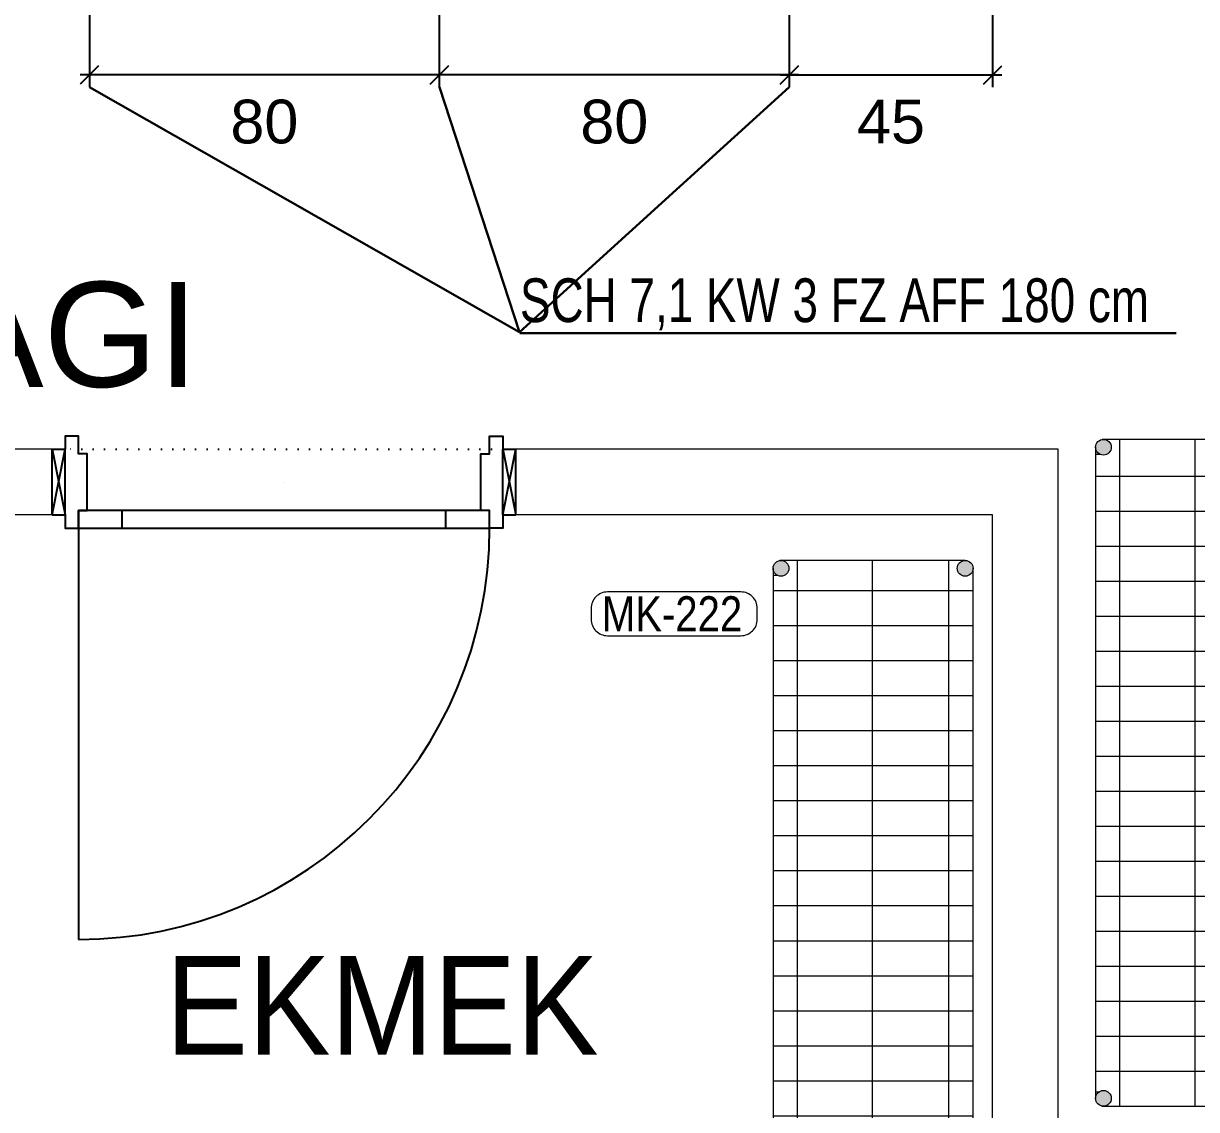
# Model space of a CAD drawing. Extents: x -5598 to 26293, y -3808 to 13850.
# Drawn here: x 18.4 to 286.6, y 4424.1 to 4672.3 of the extents above; entities that cross this region are included whole.
import ezdxf
from ezdxf.enums import TextEntityAlignment as Align

# ---------------------------------------------------------------- set-up
doc = ezdxf.new("R2010")
doc.units = 0
doc.header["$LTSCALE"] = 100
doc.header["$MEASUREMENT"] = 0
doc.linetypes.add('DOT', pattern=[0.25, 0, -0.25])
for name, color, linetype, lineweight in [('AD', 5, 'Continuous', 9), ('AK', 7, 'Continuous', 15), ('AP', 6, 'Continuous', 15), ('Y-DUVAR GAZBETON', 161, 'Continuous', 20)]:
    doc.layers.add(name, color=color, linetype=linetype, lineweight=lineweight)
for name, color, linetype in [('KA-PEN-3 @ 1', 5, 'Continuous'), ('KOR KASA', 1, 'Continuous'), ('OLCU DIS', 7, 'Continuous')]:
    doc.layers.add(name, color=color, linetype=linetype)
doc.layers.add('MAKPA ELEKTRIK', color=7, linetype='Continuous', lineweight=30, true_color=0x93039a)
doc.styles.add('MAKPA TESISAT', font='arial.ttf', dxfattribs={"height": 10})
doc.styles.add('OLC-50', font='romans.shx', dxfattribs={"width": 0.5, "height": 0.15})
doc.styles.add('olcu', font='romans.shx', dxfattribs={"width": 0.5})
doc.styles.add('POZ TEXT', font='ARIALN.TTF', dxfattribs={"height": 8})
doc.styles.get("Standard").update_dxf_attribs({"font": 'arial.ttf'})
doc.dimstyles.new('1-200', dxfattribs={"dimtxt": 40, "dimasz": 2, "dimexe": 0, "dimexo": 0, "dimgap": 10, "dimtad": 1, "dimdec": 4, "dimrnd": 0.1, "dimzin": 9, "dimdsep": 46, "dimtxsty": 'olcu', "dimblk1": 'SOL', "dimblk2": 'SAG', "dimsah": 1, "dimcen": 0, "dimse1": 1, "dimse2": 1, "dimclre": 13, "dimadec": 0, "dimazin": 0, "dimtfac": 1, "dimtdec": 4, "dimtix": 1, "dimtmove": 2, "dimatfit": 2, "dimldrblk": 'SOL', "dimfxl": 0, "dimtolj": 1, "dimarcsym": 0})
doc.dimstyles.new('MAKPA TESISAT DIM', dxfattribs={"dimscale": 0.7, "dimtxt": 12, "dimasz": 6, "dimexe": 4, "dimexo": 0, "dimgap": 8, "dimtad": 2, "dimtih": 1, "dimtoh": 1, "dimdec": 0, "dimrnd": 5, "dimzin": 0, "dimdsep": 46, "dimtxsty": 'MAKPA TESISAT', "dimblk1": 'OBLIQUE', "dimblk2": 'OBLIQUE', "dimsah": 1, "dimcen": 0, "dimdle": 3, "dimclrd": 256, "dimclre": 256, "dimclrt": 256, "dimadec": 0, "dimazin": 0, "dimtfac": 1, "dimtdec": 0, "dimtix": 1, "dimtofl": 0, "dimtmove": 2, "dimatfit": 3, "dimldrblk": 'OBLIQUE', "dimfxl": 0, "dimtvp": 7, "dimtolj": 1, "dimtzin": 0, "dimarcsym": 0})

# ---------------------------------------------------------------- blocks, each defined once
blk = doc.blocks.new('SOL')
at = {"color": 0}
for p, q in [((0, 30), (0, -6.96)), ((7.58, 0), (-6.97, 0))]:
    blk.add_line(p, q, dxfattribs=at)
blk.add_circle((0, 0), 3, dxfattribs=at)
blk = doc.blocks.new('SAG')
at = {"color": 0}
for p, q in [((0, -30), (0, 6.96)), ((7.58, 0), (-6.97, 0))]:
    blk.add_line(p, q, dxfattribs=at)
blk.add_circle((0, 0), 3, dxfattribs=at)
blk = doc.blocks.new('*D332')
at = {"layer": 'OLCU DIS', "color": 0, "lineweight": -2, "transparency": 16777216}
blk.add_line((21268, -935), (-2968, -935), dxfattribs=at)
at = {"layer": 'OLCU DIS', "color": 0, "lineweight": -2, "transparency": 16777216, "xscale": 2, "yscale": 2, "zscale": 2, "rotation": 180}
blk.add_blockref('SAG', (-2970, -935), dxfattribs=at)
at = {"layer": 'OLCU DIS', "color": 0, "lineweight": -2, "transparency": 16777216, "xscale": 2, "yscale": 2, "zscale": 2}
blk.add_blockref('SOL', (21270, -935), dxfattribs=at)
at = {"layer": 'OLCU DIS', "color": 0, "transparency": 16777216, "insert": (9295.64, -905), "char_height": 40, "attachment_point": 5, "style": 'olcu'}
blk.add_mtext('\\A1;24240', dxfattribs=at)
blk = doc.blocks.new('*U555')
at = {"layer": 'KOR KASA'}
for p, q in [((0, 126), (15, 126)), ((15, 126), (15, 123)), ((0, 23), (0, 20)), ((0, 23), (15, 23)), ((15, 23), (15, 20))]:
    blk.add_line(p, q, dxfattribs=at)
for points in [[(15, 126), (0, 123)], [(0, 126), (15, 123)], [(0, 126), (0, 123)], [(0, 123), (15, 123)], [(15, 23), (0, 20)], [(0, 23), (15, 20)], [(0, 20), (15, 20)]]:
    blk.add_lwpolyline(points, dxfattribs=at)
blk = doc.blocks.new('*U218')
at = {"color": 0, "lineweight": -2}
for p, q in [((-3, 18), (-3, 112)), ((-87, 18), (-87, 14)), ((-13, 18), (-13, 14)), ((-50, 7.5), (-50, 7.5))]:
    blk.add_line(p, q, dxfattribs=at)
at = {"color": 0, "linetype": 'DOT', "ltscale": 0.1}
blk.add_line((-100, 0), (0, 0), dxfattribs=at)
at = {"color": 0, "lineweight": -2}
for points in [[(-100, 15), (-100, 18), (-97, 18), (-97, 14), (-95, 14), (-95, 1), (-97, 1), (-97, -3), (-100, -3), (-100, 0)], [(0, 15), (0, 18), (-3, 18), (-3, 14), (-5, 14), (-5, 1), (-3, 1), (-3, -3), (0, -3), (0, 0)]]:
    blk.add_lwpolyline(points, dxfattribs=at)
blk.add_lwpolyline([(-97, 18), (-97, 14), (-3, 14), (-3, 18)], close=True, dxfattribs=at)
blk.add_arc((-3, 18), 94, 90, 180, dxfattribs=at)
at = {"style": 'OLC-50', "width": 0.5, "flags": 1}
for tag, p in [('K-NO', (-172.76, -83.82)), ('K-KANRENK', (7.69, -88.79)), ('K-BLOK', (-173.43, -120.56)), ('K-KASRENK', (8.75, -126.74)), ('K-KAT', (-174.31, -156.03)), ('K-TAMACILMA', (7.23, -165.71)), ('K-MAHALKOD', (-173.25, -193.98)), ('K-FOTOSEL', (8.17, -201.71)), ('K-MAHALAD', (-174.78, -232.95)), ('K-HERMETIK', (10.08, -236.3)), ('K-ACILISYON', (-173.83, -268.95)), ('K-HIDROLIK', (7.79, -270.16)), ('K-YANGIN', (-171.93, -303.54)), ('K-KART', (9.62, -303.83)), ('K-KANATTIP', (-174.21, -337.41)), ('K-BAND', (8.17, -345.67)), ('K-KANATMALZ', (-172.39, -371.07)), ('K-MENFEZ', (10.08, -380.26)), ('K-KASAMALZ', (-171.37, -410.06)), ('K-PBAR', (7.79, -414.12)), ('K-KASATIP', (-172.05, -446.79)), ('K-ELEKTRIKLI', (9.62, -447.79)), ('K-DUVAR', (-172.05, -485.23)), ('K-TIP', (9.62, -486.44)), ('K-REZ1', (9.62, -524.33)), ('K-REZ2', (9.62, -560.76)), ('K-REZ3', (9.62, -600.74))]:
    blk.add_attdef(tag, p, '', height=30, dxfattribs=at)
blk = doc.blocks.new('46x183')
at = {"layer": 'AD'}
h = blk.add_hatch(color=1, dxfattribs=at)
h.paths.add_polyline_path([(19.1, 181.1, 1), (22.7, 181.1, 1)])
h.paths.add_polyline_path([(-23, 181.1, 1), (-19.4, 181.1, 1)])
h.paths.add_polyline_path([(-23, 1.8, 1), (-19.4, 1.8, 1)])
h.paths.add_polyline_path([(22.7, 1.8, 1), (19.1, 1.8, 1)])
at = {"layer": 'AD', "color": 1}
blk.add_line((0, 182.9), (0, 0), dxfattribs=at)
for points in [[(21.2, 182.9), (-21.2, 182.9)], [(17.65, 182.9), (-17.95, 182.9)], [(-17.5, 182.9), (-17.5, 0)], [(17.2, 0), (17.2, 182.9)], [(-22.93, 181.6), (-23, 181.6)], [(-23, 181.1), (-23, 1.8)], [(22.7, 181.6), (22.63, 181.6)], [(22.7, 1.8), (22.7, 181.1)], [(-22.19, 179.6), (-23, 179.6)], [(-22.19, 179.6), (-23, 179.6)], [(22.7, 179.6), (21.89, 179.6)], [(22.7, 179.6), (21.89, 179.6)], [(22.7, 174.9), (-23, 174.9)], [(22.7, 174.9), (-23, 174.9)], [(22.7, 166.9), (-23, 166.9)], [(22.7, 166.9), (-23, 166.9)], [(22.7, 158.9), (-23, 158.9)], [(22.7, 158.9), (-23, 158.9)], [(22.7, 150.9), (-23, 150.9)], [(22.7, 150.9), (-23, 150.9)], [(22.7, 142.9), (-23, 142.9)], [(22.7, 142.9), (-23, 142.9)], [(22.7, 134.9), (-23, 134.9)], [(22.7, 134.9), (-23, 134.9)], [(22.7, 126.9), (-23, 126.9)], [(22.7, 126.9), (-23, 126.9)], [(22.7, 118.9), (-23, 118.9)], [(22.7, 118.9), (-23, 118.9)], [(22.7, 110.9), (-23, 110.9)], [(22.7, 110.9), (-23, 110.9)], [(22.7, 102.9), (-23, 102.9)], [(22.7, 102.9), (-23, 102.9)], [(22.7, 94.9), (-23, 94.9)], [(22.7, 94.9), (-23, 94.9)], [(22.7, 86.9), (-23, 86.9)], [(22.7, 86.9), (-23, 86.9)], [(22.7, 78.9), (-23, 78.9)], [(22.7, 78.9), (-23, 78.9)], [(22.7, 70.9), (-23, 70.9)], [(22.7, 70.9), (-23, 70.9)], [(22.7, 62.9), (-23, 62.9)], [(22.7, 62.9), (-23, 62.9)], [(22.7, 54.9), (-23, 54.9)], [(22.7, 54.9), (-23, 54.9)], [(22.7, 46.9), (-23, 46.9)], [(22.7, 38.9), (-23, 38.9)], [(22.7, 30.9), (-23, 30.9)], [(22.7, 22.9), (-23, 22.9)], [(22.7, 14.9), (-23, 14.9)], [(22.7, 6.9), (-23, 6.9)], [(22.7, 3.4), (21.72, 3.4)], [(-22.95, 1.4), (-23, 1.4)], [(-21.2, 0), (21.2, 0)], [(22.7, 1.4), (22.65, 1.4)]]:
    blk.add_lwpolyline(points, dxfattribs=at)
for centre in [(-21.2, 181.1), (20.9, 181.1), (-21.2, 1.8), (20.9, 1.8)]:
    blk.add_circle(centre, 1.8, dxfattribs=at)
blk = doc.blocks.new('POZ_X')
at = {"layer": 'AP'}
blk.add_lwpolyline([(12.75, 10), (-17.75, 10, 0.414214), (-21.5, 6.25), (-21.5, 3.75, 0.414214), (-17.75, 0), (12.75, 0, 0.414214), (16.5, 3.75), (16.5, 6.25, 0.414214)], format="xyb", close=True, dxfattribs=at)
at = {"layer": 'AP', "style": 'POZ TEXT'}
blk.add_attdef('POZ_NO', text='', height=8, dxfattribs=at).set_placement((-3, 5), align=Align.MIDDLE_CENTER)
at = {"layer": 'AP', "style": 'POZ TEXT', "flags": 1}
blk.add_attdef('URUN_ADI', text='', height=7, dxfattribs=at).set_placement((-3, -4.34), align=Align.MIDDLE_CENTER)
blk = doc.blocks.new('_OBLIQUE')
at = {"color": 0, "linetype": 'ByBlock', "lineweight": -2}
blk.add_line((-0.5, -0.5), (0.5, 0.5), dxfattribs=at)
blk = doc.blocks.new('*D956')
at = {"layer": 'MAKPA ELEKTRIK', "lineweight": -2, "transparency": 16777216}
for p, q in [((193.51, 4780), (193.51, 4657.75)), ((240, 4780), (240, 4657.75)), ((191.41, 4660.55), (242.1, 4660.55))]:
    blk.add_line(p, q, dxfattribs=at)
at = {"layer": 'MAKPA ELEKTRIK', "lineweight": -2, "transparency": 16777216, "xscale": 4.199999999999998, "yscale": 4.199999999999998, "zscale": 4.199999999999998, "rotation": 180}
blk.add_blockref('_OBLIQUE', (193.51, 4660.55), dxfattribs=at)
at = {"layer": 'MAKPA ELEKTRIK', "lineweight": -2, "transparency": 16777216, "xscale": 4.199999999999998, "yscale": 4.199999999999998, "zscale": 4.199999999999998}
blk.add_blockref('_OBLIQUE', (240, 4660.55), dxfattribs=at)
at = {"layer": 'MAKPA ELEKTRIK', "transparency": 16777216, "insert": (216.76, 4649.86), "char_height": 10, "attachment_point": 5, "style": 'MAKPA TESISAT'}
blk.add_mtext('\\A1;45', dxfattribs=at)
blk = doc.blocks.new('*D957')
at = {"layer": 'MAKPA ELEKTRIK', "lineweight": -2, "transparency": 16777216}
for p, q in [((113.51, 4780), (113.51, 4657.75)), ((193.51, 4780), (193.51, 4657.75)), ((195.61, 4660.55), (111.41, 4660.55))]:
    blk.add_line(p, q, dxfattribs=at)
at = {"layer": 'MAKPA ELEKTRIK', "lineweight": -2, "transparency": 16777216, "xscale": 4.199999999999998, "yscale": 4.199999999999998, "zscale": 4.199999999999998, "rotation": 180}
blk.add_blockref('_OBLIQUE', (113.51, 4660.55), dxfattribs=at)
at = {"layer": 'MAKPA ELEKTRIK', "lineweight": -2, "transparency": 16777216, "xscale": 4.199999999999998, "yscale": 4.199999999999998, "zscale": 4.199999999999998}
blk.add_blockref('_OBLIQUE', (193.51, 4660.55), dxfattribs=at)
at = {"layer": 'MAKPA ELEKTRIK', "transparency": 16777216, "insert": (153.51, 4649.84), "char_height": 10, "attachment_point": 5, "style": 'MAKPA TESISAT'}
blk.add_mtext('\\A1;80', dxfattribs=at)
blk = doc.blocks.new('*D958')
at = {"layer": 'MAKPA ELEKTRIK', "lineweight": -2, "transparency": 16777216}
for p, q in [((33.51, 4780), (33.51, 4657.75)), ((113.51, 4780), (113.51, 4657.75)), ((115.61, 4660.55), (31.41, 4660.55))]:
    blk.add_line(p, q, dxfattribs=at)
at = {"layer": 'MAKPA ELEKTRIK', "lineweight": -2, "transparency": 16777216, "xscale": 4.199999999999998, "yscale": 4.199999999999998, "zscale": 4.199999999999998, "rotation": 180}
blk.add_blockref('_OBLIQUE', (33.51, 4660.55), dxfattribs=at)
at = {"layer": 'MAKPA ELEKTRIK', "lineweight": -2, "transparency": 16777216, "xscale": 4.199999999999998, "yscale": 4.199999999999998, "zscale": 4.199999999999998}
blk.add_blockref('_OBLIQUE', (113.51, 4660.55), dxfattribs=at)
at = {"layer": 'MAKPA ELEKTRIK', "transparency": 16777216, "insert": (73.51, 4649.84), "char_height": 10, "attachment_point": 5, "style": 'MAKPA TESISAT'}
blk.add_mtext('\\A1;80', dxfattribs=at)
blk = doc.blocks.new('46x152')
at = {"layer": 'AD'}
h = blk.add_hatch(color=2, dxfattribs=at)
h.paths.add_polyline_path([(19.1, 150.6, 1), (22.7, 150.6, 1)])
h.paths.add_polyline_path([(-23, 150.6, 1), (-19.4, 150.6, 1)])
h.paths.add_polyline_path([(-23, 1.8, 1), (-19.4, 1.8, 1)])
h.paths.add_polyline_path([(22.7, 1.8, 1), (19.1, 1.8, 1)])
at = {"layer": 'AD', "color": 2}
blk.add_line((0, 0), (0, 152.4), dxfattribs=at)
for points in [[(-22.93, 151.1), (-23, 151.1)], [(-23, 150.6), (-23, 1.8)], [(21.2, 152.4), (-21.2, 152.4)], [(-17.5, 152.4), (-17.5, 0)], [(17.2, 0), (17.2, 152.4)], [(22.7, 151.1), (22.63, 151.1)], [(22.7, 1.8), (22.7, 150.6)], [(-22.19, 149.1), (-23, 149.1)], [(-22.19, 149.1), (-23, 149.1)], [(22.7, 149.1), (21.89, 149.1)], [(22.7, 149.1), (21.89, 149.1)], [(22.7, 144.4), (-23, 144.4)], [(22.7, 144.4), (-23, 144.4)], [(22.7, 136.4), (-23, 136.4)], [(22.7, 136.4), (-23, 136.4)], [(22.7, 128.4), (-23, 128.4)], [(22.7, 128.4), (-23, 128.4)], [(22.7, 120.4), (-23, 120.4)], [(22.7, 120.4), (-23, 120.4)], [(22.7, 112.4), (-23, 112.4)], [(22.7, 112.4), (-23, 112.4)], [(22.7, 104.4), (-23, 104.4)], [(22.7, 104.4), (-23, 104.4)], [(22.7, 96.4), (-23, 96.4)], [(22.7, 96.4), (-23, 96.4)], [(22.7, 88.4), (-23, 88.4)], [(22.7, 88.4), (-23, 88.4)], [(22.7, 80.4), (-23, 80.4)], [(22.7, 80.4), (-23, 80.4)], [(22.7, 72.4), (-23, 72.4)], [(22.7, 72.4), (-23, 72.4)], [(22.7, 64.4), (-23, 64.4)], [(22.7, 64.4), (-23, 64.4)], [(22.7, 56.4), (-23, 56.4)], [(22.7, 56.4), (-23, 56.4)], [(22.7, 48.4), (-23, 48.4)], [(22.7, 48.4), (-23, 48.4)], [(22.7, 40.4), (-23, 40.4)], [(22.7, 40.4), (-23, 40.4)], [(22.7, 32.4), (-23, 32.4)], [(22.7, 32.4), (-23, 32.4)], [(22.7, 24.4), (-23, 24.4)], [(22.7, 24.4), (-23, 24.4)], [(22.7, 16.4), (-23, 16.4)], [(22.7, 8.4), (-23, 8.4)], [(22.7, 3.4), (21.72, 3.4)], [(-22.95, 1.4), (-23, 1.4)], [(-21.2, 0), (21.2, 0)], [(22.7, 1.4), (22.65, 1.4)]]:
    blk.add_lwpolyline(points, dxfattribs=at)
for centre in [(-21.2, 150.6), (20.9, 150.6), (-21.2, 1.8), (20.9, 1.8)]:
    blk.add_circle(centre, 1.8, dxfattribs=at)

msp = doc.modelspace()

# ---------------------------------------------------------------- linework, layer by layer
at = {"layer": 'MAKPA ELEKTRIK'}
for p, q in [((33.51212, 4657.74867), (131.86708, 4601.79659)), ((131.86708, 4601.79659), (113.51212, 4657.74867)), ((193.51212, 4657.74867), (131.86708, 4601.79659)), ((131.94138, 4601.57012), (281.94138, 4601.57012))]:
    msp.add_line(p, q, dxfattribs=at)
at = {"layer": 'Y-DUVAR GAZBETON'}
for p, q in [((25, 4560), (25, 4575)), ((131, 4560), (131, 4575))]:
    msp.add_line(p, q, dxfattribs=at)
for points in [[(25, 4575), (0, 4575), (0, 4330)], [(255, 4330), (255, 4575), (131, 4575)], [(25, 4560), (15, 4560), (15, 4330)], [(240, 4330), (240, 4560), (131, 4560)]]:
    msp.add_lwpolyline(points, dxfattribs=at)

# ---------------------------------------------------------------- block references
at = {"layer": 'AK', "rotation": 180}
for name, p in [('46x152', (286.23206, 4577.2802)), ('46x183', (212.52237, 4549.61196))]:
    msp.add_blockref(name, p, dxfattribs=at)
at = {"layer": 'AP', "ltscale": 6}
msp.add_blockref('POZ_X', (169.70369, 4532.41067), dxfattribs=at).add_auto_attribs({'POZ_NO': 'MK-222'})
at = {"layer": 'KA-PEN-3 @ 1', "rotation": 180}
msp.add_blockref('*U218', (28, 4575), dxfattribs=at)
at = {"layer": 'KOR KASA', "rotation": 90}
msp.add_blockref('*U555', (151, 4560), dxfattribs=at)

# ---------------------------------------------------------------- texts
at = {"layer": 'AP', "color": 1}
msp.add_text('PORSIYONLAMA  MUTFAGI', height=24, dxfattribs=at).set_placement((-379.29851, 4589.25269))
at = {"layer": 'AP', "color": 1, "ltscale": 0.2, "width": 0.9}
msp.add_text('EKMEK', height=22.5, dxfattribs=at).set_placement((50.89059, 4436.67332))
at = {"layer": 'MAKPA ELEKTRIK', "style": 'MAKPA TESISAT', "width": 0.75}
msp.add_text('SCH 7,1 KW 3 FZ AFF 180 cm', height=10.00188, dxfattribs=at).set_placement((131.94138, 4604.07012))

# ---------------------------------------------------------------- dimensions: what is measured, and where the dimension line sits
at = {"layer": 'MAKPA ELEKTRIK'}
for base, p1, p2, picture, middle in [((33.51212, 4660.54867), (113.51212, 4780.00004), (33.51212, 4780.00004), '*D958', (73.51212, 4649.84294)), ((113.51212, 4660.54867), (193.51212, 4780.00004), (113.51212, 4780.00004), '*D957', (153.51212, 4649.84294)), ((240, 4660.54867), (193.51212, 4780.00004), (240, 4780.00004), '*D956', (216.75606, 4649.8634))]:
    dim = msp.add_linear_dim(base=base, p1=p1, p2=p2, dimstyle='MAKPA TESISAT DIM', override={"dimfxl": 0}, dxfattribs=at)
    dim.commit()
    dim.dimension.update_dxf_attribs({"geometry": picture, "text_midpoint": middle})
at = {"layer": 'OLCU DIS', "color": 7}
dim = msp.add_linear_dim(base=(-2970, -935), p1=(21270, -635), p2=(-2970, 7535), dimstyle='1-200', dxfattribs=at)
dim.commit()
dim.dimension.update_dxf_attribs({"geometry": '*D332', "text_midpoint": (9295.63768, -905), "dimtype": 160})

doc.saveas('drawing.dxf')
